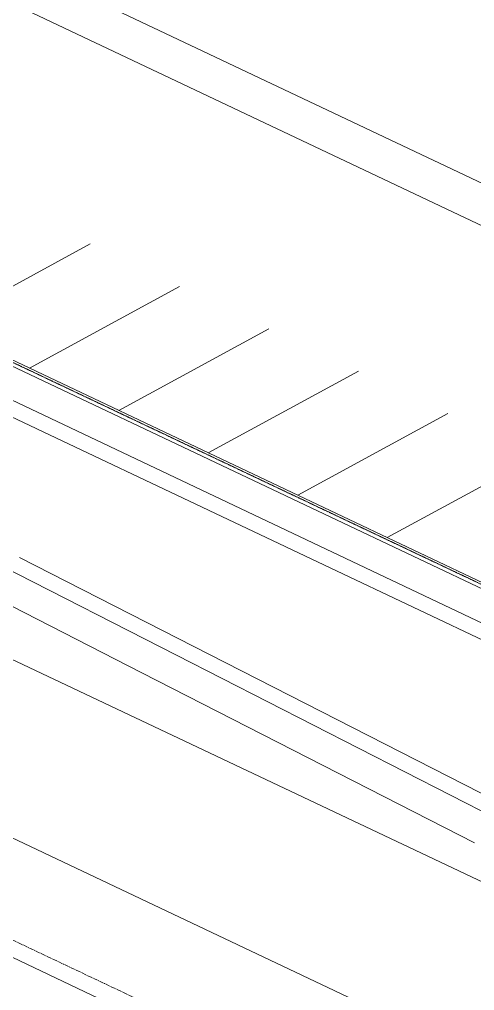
# Model space of a CAD drawing. Header units: inches. Extents: x 27328 to 120839, y -4075 to 4147.
# Drawn here: x 29699 to 30146, y 184 to 1135 of the extents above; entities that cross this region are included whole.
import ezdxf

# ---------------------------------------------------------------- set-up
doc = ezdxf.new("R2010")
doc.units = ezdxf.units.IN
doc.header["$MEASUREMENT"] = 0
doc.linetypes.add('Hidden', pattern=[0.28125, 0.1875, -0.09375])
doc.linetypes.add('IMPORT-CENTER2 _2_', pattern=[6.328125, 4.21875, -0.703125, 0.703125, -0.703125])
for name, color, linetype, lineweight in [('A-DETL', 90, 'Continuous', 9), ('A-PROP-SBCK', 71, 'Hidden', 15), ('G-ANNO-SYMB', 111, 'Continuous', 9)]:
    doc.layers.add(name, color=color, linetype=linetype, lineweight=lineweight)

msp = doc.modelspace()

# ---------------------------------------------------------------- linework, layer by layer
at = {"layer": 'A-DETL'}
for p, q in [((31507.93, -350.85), (28114.52, 1254.05)), ((29566.7, 1251.82), (31303.86, 430.23)), ((29500.22, 1241.64), (31705.03, 198.88)), ((29174.71, 1040.2), (31282.58, 42.12)), ((31288.7, 46.22), (29186.5, 1040.45)), ((29144.28, 1021.3), (31237.35, 30.22)), ((29129.06, 1011.85), (31214.74, 24.28)), ((29768.27, 915.12), (29620.98, 834.96)), ((29856.05, 873.6), (29708.76, 793.45)), ((29943.82, 832.09), (29796.53, 751.94)), ((30901.08, -238.62), (28696.27, 804.13)), ((30031.59, 790.58), (29884.31, 710.42)), ((30119.37, 749.07), (29972.08, 668.91)), ((30207.14, 707.55), (30059.86, 627.4)), ((29853.24, 512.27), (29681.51, 599.73)), ((29870.25, 520.86), (29698.98, 608.08)), ((29819.2, 495.1), (29646.55, 583.02)), ((30195.26, 354.81), (29870.25, 520.86)), ((30178.69, 346), (29853.24, 512.27)), ((30145.56, 328.36), (29819.2, 495.1))]:
    msp.add_line(p, q, dxfattribs=at)
at = {"layer": 'A-DETL', "linetype": 'IMPORT-CENTER2 _2_'}
msp.add_line((33242.4, -1445.82), (27844.49, 1107.1), dxfattribs=at)
at = {"layer": 'A-PROP-SBCK'}
msp.add_line((31708.8, -154.54), (28809.99, 1216.44), dxfattribs=at)
at = {"layer": 'G-ANNO-SYMB'}
msp.add_line((27327.82, 1334.27), (32725.73, -1218.65), dxfattribs=at)

doc.saveas('drawing.dxf')
